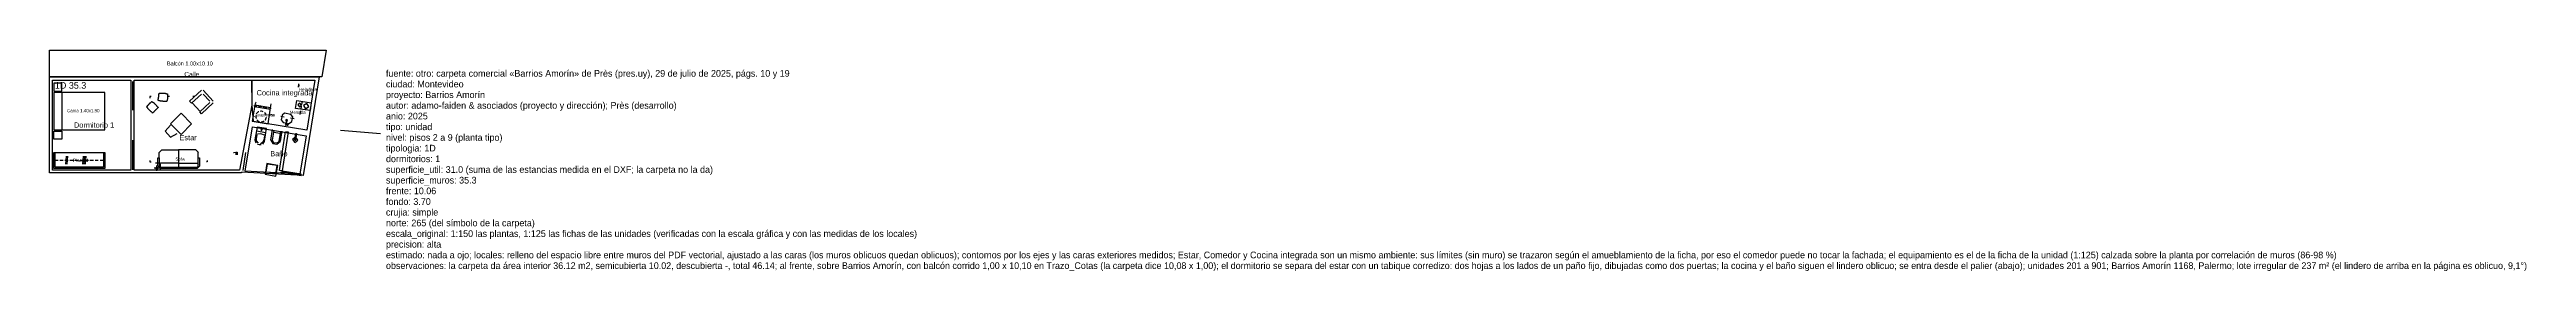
# Model space of a CAD drawing. Header units: metres. Extents: x 0 to 92.5, y -3.6 to 4.7.
import ezdxf

# ---------------------------------------------------------------- set-up
doc = ezdxf.new("R2010")
doc.units = ezdxf.units.M
for name, color, linetype in [('Trazo_Cotas', 9, 'Continuous'), ('Trazo_Datos', 7, 'Continuous'), ('Trazo_Entrada', 1, 'Continuous'), ('Trazo_Equipamiento', 8, 'Continuous'), ('Trazo_Estancias', 3, 'Continuous'), ('Trazo_Fachada', 30, 'Continuous'), ('Trazo_Medianeras', 8, 'Continuous'), ('Trazo_Norte', 1, 'Continuous'), ('Trazo_Puertas', 1, 'Continuous'), ('Trazo_Unidad', 7, 'Continuous'), ('Trazo_Ventanas', 5, 'Continuous')]:
    doc.layers.add(name, color=color, linetype=linetype)

msp = doc.modelspace()

# ---------------------------------------------------------------- linework, layer by layer
at = {"layer": 'Trazo_Cotas'}
msp.add_lwpolyline([(10.33, 4.7), (10.17, 3.7), (0, 3.7), (0, 4.7)], close=True, dxfattribs=at)
at = {"layer": 'Trazo_Entrada'}
msp.add_line((7.07, 0.1), (6.27, 0.1), dxfattribs=at)
at = {"layer": 'Trazo_Equipamiento', "color": 9}
for p, q in [((0.46, 3.11), (0.46, 1.71)), ((4.48, 2.96), (4.41, 2.96)), ((5.42, 2.96), (5.35, 2.96)), ((5.73, 3.19), (6.11, 2.78)), ((5.98, 2.79), (5.73, 3.05)), ((5.32, 2.72), (5.62, 2.4)), ((6.11, 2.72), (5.67, 2.31)), ((4.19, 0.96), (4.09, 0.86)), ((4.82, 0.96), (4.82, 0.38)), ((5.56, 0.86), (5.46, 0.96)), ((0.21, 0.58), (0.32, 0.58)), ((0.21, 0.58), (0.32, 0.58)), ((0.39, 0.58), (0.51, 0.58)), ((0.39, 0.58), (0.51, 0.58)), ((0.57, 0.58), (0.7, 0.58)), ((0.57, 0.58), (0.7, 0.58)), ((0.62, 0.73), (0.59, 0.43)), ((0.62, 0.73), (0.59, 0.43)), ((0.67, 0.73), (0.64, 0.43)), ((0.67, 0.73), (0.64, 0.43)), ((0.76, 0.58), (0.89, 0.58)), ((0.76, 0.58), (0.89, 0.58)), ((0.95, 0.58), (1.07, 0.58)), ((0.95, 0.58), (1.07, 0.58)), ((1.14, 0.58), (1.26, 0.58)), ((1.14, 0.58), (1.26, 0.58)), ((1.26, 0.73), (1.23, 0.43)), ((1.26, 0.73), (1.23, 0.43)), ((1.31, 0.73), (1.28, 0.43)), ((1.31, 0.73), (1.28, 0.43)), ((1.32, 0.58), (1.45, 0.58)), ((1.32, 0.58), (1.45, 0.58)), ((1.36, 0.73), (1.33, 0.43)), ((1.36, 0.73), (1.33, 0.43)), ((1.51, 0.58), (1.64, 0.58)), ((1.51, 0.58), (1.64, 0.58)), ((1.7, 0.58), (1.82, 0.58)), ((1.7, 0.58), (1.82, 0.58)), ((1.89, 0.58), (2.01, 0.58)), ((1.89, 0.58), (2.01, 0.58)), ((4.04, 0.36), (4.14, 0.26)), ((4.09, 0.66), (4.09, 0.86)), ((4.14, 0.46), (4.09, 0.41)), ((4.09, 0.36), (4.14, 0.31)), ((4.82, 0.46), (4.14, 0.46)), ((4.14, 0.31), (5.51, 0.31)), ((5.51, 0.26), (4.14, 0.26)), ((4.82, 0.46), (5.51, 0.46)), ((5.56, 0.41), (5.51, 0.46)), ((5.51, 0.26), (5.61, 0.36)), ((5.51, 0.31), (5.56, 0.36)), ((5.55, 0.66), (5.55, 0.86))]:
    msp.add_line(p, q, dxfattribs=at)
at = {"layer": 'Trazo_Equipamiento', "color": 8}
for p, q in [((9.3, 3.43), (9.28, 3.31)), ((9.29, 3.4), (9.28, 3.31)), ((9.42, 2.66), (9.44, 2.79)), ((7.74, 2.6), (7.63, 2.61)), ((7.65, 2.58), (8.25, 2.49)), ((7.92, 2.57), (7.8, 2.59)), ((8.11, 2.54), (7.98, 2.56)), ((8.28, 2.51), (8.17, 2.53)), ((8.24, 2.28), (8.39, 2.26)), ((8.25, 2.53), (8.28, 2.68)), ((8.63, 2.22), (8.76, 2.2)), ((8.68, 2.26), (8.65, 2.08)), ((8.65, 2.09), (8.72, 1.99)), ((8.77, 2.33), (8.68, 2.26)), ((8.72, 1.99), (8.96, 1.95)), ((9.01, 2.29), (8.77, 2.33)), ((8.85, 2.11), (8.82, 1.91)), ((8.84, 1.9), (8.87, 2.11)), ((8.96, 1.96), (9.05, 2.02)), ((9, 2.16), (9.13, 2.14)), ((9.08, 2.2), (9.01, 2.29)), ((9.05, 2.02), (9.08, 2.2)), ((9.36, 2.29), (9.38, 2.42)), ((9.4, 2.48), (9.41, 2.6)), ((7.67, 1.34), (7.7, 1.22)), ((7.74, 1.53), (7.71, 1.37)), ((7.71, 1.37), (7.71, 1.3)), ((7.71, 1.3), (7.79, 1.21)), ((7.73, 1.67), (8.08, 1.61)), ((7.89, 1.56), (7.76, 1.55)), ((7.76, 1.18), (7.83, 1.16)), ((7.83, 1.16), (7.9, 1.16)), ((7.88, 1.2), (7.98, 1.26)), ((8.02, 1.51), (7.89, 1.56)), ((7.96, 1.17), (8.03, 1.28)), ((7.98, 1.26), (8, 1.32)), ((8.02, 1.48), (8, 1.32)), ((8.26, 1.33), (8.33, 1.72)), ((8.26, 1.33), (8.34, 1.2)), ((8.37, 1.7), (8.31, 1.32)), ((8.31, 1.32), (8.36, 1.24)), ((8.34, 1.2), (8.49, 1.17)), ((8.36, 1.24), (8.49, 1.22)), ((8.59, 1.57), (8.38, 1.61)), ((8.49, 1.17), (8.61, 1.28)), ((8.49, 1.22), (8.57, 1.28)), ((8.57, 1.28), (8.63, 1.66)), ((3.86, 0.21), (3.99, 0.21)), ((4.1, 0.27), (3.9, 0.27)), ((4, 0.17), (4, 0.37)), ((6.97, 0.78), (6.97, 0.88)), ((8.63, 0.15), (8.67, 0.06))]:
    msp.add_line(p, q, dxfattribs=at)
at = {"layer": 'Trazo_Equipamiento', "color": 9}
for points in [[(0.46, 3.16), (0.46, 3.46), (0.16, 3.46), (0.16, 3.16)], [(0.16, 3.11), (0.16, 1.71), (2.06, 1.71), (2.06, 3.11)], [(4.24, 3.09), (4.25, 3.08), (4.32, 3.08), (4.33, 3.07), (4.36, 3.07), (4.37, 3.06), (4.4, 3.06), (4.41, 3.05), (4.41, 2.95), (4.4, 2.93), (4.4, 2.86), (4.39, 2.84), (4.39, 2.81), (4.38, 2.8), (4.38, 2.78), (4.37, 2.77), (4.24, 2.77), (4.23, 2.78), (4.2, 2.78), (4.19, 2.79), (4.14, 2.79), (4.13, 2.8), (4.09, 2.8), (4.08, 2.81), (4.05, 2.81), (4.06, 2.82), (4.06, 2.87), (4.07, 2.88), (4.07, 2.93), (4.08, 2.95), (4.08, 3.05), (4.09, 3.06), (4.09, 3.09)], [(3.85, 2.35), (3.84, 2.35), (3.81, 2.38), (3.8, 2.38), (3.78, 2.4), (3.78, 2.41), (3.77, 2.41), (3.67, 2.51), (3.67, 2.52), (3.64, 2.55), (3.64, 2.56), (3.63, 2.56), (3.63, 2.57), (3.64, 2.58), (3.64, 2.59), (3.67, 2.62), (3.67, 2.63), (3.68, 2.63), (3.7, 2.65), (3.7, 2.66), (3.72, 2.68), (3.73, 2.68), (3.73, 2.69), (3.76, 2.72), (3.77, 2.72), (3.78, 2.73), (3.78, 2.74), (3.79, 2.75), (3.8, 2.75), (3.82, 2.77), (3.83, 2.77), (3.85, 2.75), (3.86, 2.75), (3.88, 2.73), (3.89, 2.73), (3.89, 2.72), (3.91, 2.7), (3.92, 2.7), (3.93, 2.69), (3.93, 2.68), (3.99, 2.62), (3.99, 2.61), (4.02, 2.58), (4.03, 2.58), (4.03, 2.57), (4.05, 2.55), (4.05, 2.53), (4.04, 2.53), (3.97, 2.46), (3.96, 2.46), (3.96, 2.45), (3.93, 2.42), (3.92, 2.42), (3.92, 2.41), (3.89, 2.38), (3.89, 2.37), (3.88, 2.37), (3.85, 2.34)], [(4.91, 1.54), (5.3, 1.94), (4.91, 2.34), (4.51, 1.94)], [(0.46, 1.66), (0.46, 1.36), (0.16, 1.36), (0.16, 1.66)], [(0.16, 0.26), (0.16, 0.86), (2.06, 0.86), (2.06, 0.26)], [(0.21, 0.31), (0.21, 0.86), (2.01, 0.86), (2.01, 0.31)]]:
    msp.add_lwpolyline(points, close=True, dxfattribs=at)
for points in [[(3.8, 2.96), (3.75, 2.96), (3.75, 2.9)], [(5.67, 3.05), (5.3, 2.71), (5.23, 2.78), (5.67, 3.19)], [(4.51, 1.89), (4.32, 1.66), (4.51, 1.43), (4.77, 1.57)], [(5.67, 2.31), (5.61, 2.38), (5.98, 2.73)], [(4.19, 0.96), (4.82, 0.96), (4.82, 0.31)], [(5.46, 0.96), (4.82, 0.96), (4.82, 0.31)], [(3.75, 0.56), (3.75, 0.51), (3.79, 0.51)], [(4.04, 0.36), (4.04, 0.66), (4.09, 0.66), (4.09, 0.36)], [(5.55, 0.36), (5.55, 0.66), (5.6, 0.66), (5.6, 0.36)], [(5.89, 0.56), (5.89, 0.51), (5.86, 0.51)]]:
    msp.add_lwpolyline(points, dxfattribs=at)
at = {"layer": 'Trazo_Equipamiento', "color": 8}
for points in [[(9.18, 2.51), (9.23, 2.81), (9.77, 2.72), (9.73, 2.43)], [(7.66, 2.63), (7.57, 2.04), (8.16, 1.94), (8.25, 2.53)], [(8.81, 2.07), (8.85, 2.02), (8.89, 2.06), (8.86, 2.1)], [(8.82, 2.07), (8.85, 2.03), (8.88, 2.06), (8.86, 2.09)], [(8.9, 1.87), (8.87, 1.87), (8.88, 1.9), (8.89, 1.92), (8.91, 1.91)], [(9.41, 2.63), (9.35, 2.71), (9.27, 2.65), (9.33, 2.57)], [(9.68, 2.59), (9.6, 2.7), (9.48, 2.62), (9.56, 2.5)], [(7.92, 1.73), (7.89, 1.71), (7.91, 1.68), (7.94, 1.7)], [(8.58, 0.19), (8.81, 1.64), (8.91, 1.63), (8.68, 0.18)], [(4.05, 0.27), (4, 0.32), (3.95, 0.27), (4, 0.22)], [(8.45, -0.02), (8.52, 0.38), (8.11, 0.45), (8.05, 0.05)], [(8.68, 0.12), (9.39, 0), (9.4, 0.04), (8.69, 0.15)], [(8.69, 0.15), (9.4, 0.04), (9.4, 0.05), (8.69, 0.16)]]:
    msp.add_lwpolyline(points, close=True, dxfattribs=at)
for points in [[(9.31, 3.31), (9.32, 3.4), (9.29, 3.4)], [(7.71, 2.75), (7.7, 2.74), (7.68, 2.68), (7.66, 2.63)], [(7.7, 2.25), (7.7, 2.18), (7.71, 2.15), (7.71, 2.13)], [(7.81, 2.39), (7.79, 2.38), (7.72, 2.31)], [(7.74, 2.08), (7.75, 2.07), (7.78, 2.05), (7.8, 2.03), (7.83, 2.02), (7.84, 2.02)], [(7.98, 2.39), (7.95, 2.4), (7.91, 2.41), (7.88, 2.41), (7.87, 2.4)], [(7.9, 2.01), (7.93, 2.01), (7.99, 2.03), (8.01, 2.04)], [(8.09, 2.25), (8.07, 2.31), (8.03, 2.35)], [(8.05, 2.08), (8.06, 2.09), (8.08, 2.12), (8.1, 2.18), (8.1, 2.19)], [(8.82, 1.93), (8.8, 1.9), (8.82, 1.88), (8.85, 1.9), (8.84, 1.93)], [(8.82, 1.93), (8.81, 1.9), (8.82, 1.88), (8.85, 1.9), (8.84, 1.92)], [(8.03, 1.28), (8.08, 1.61), (8.1, 1.76), (7.75, 1.81), (7.73, 1.67), (7.67, 1.34)], [(8.67, 1.66), (8.64, 1.44), (8.61, 1.28)], [(9.18, 1.44), (9.07, 1.35), (9.16, 1.24), (9.27, 1.32), (9.2, 1.44)], [(9.17, 1.36), (9.15, 1.34), (9.17, 1.32), (9.19, 1.33), (9.18, 1.36)], [(9.16, 1.34), (9.2, 1.57), (9.22, 1.57), (9.18, 1.34)], [(4.14, 0.34), (4.14, 0.42), (4.12, 0.44), (4.12, 0.45), (4.11, 0.45), (4.1, 0.46), (3.96, 0.46)], [(4.05, 0.21), (4.14, 0.21), (4.14, 0.28)], [(6.87, 0.86), (6.88, 0.86), (6.95, 0.87), (7.01, 0.88)], [(6.97, 0.88), (7.01, 0.88), (7.01, 0.78)], [(8.28, 0.11), (8.45, 0.08), (8.5, 0.37), (8.12, 0.43), (8.08, 0.14), (8.25, 0.12)]]:
    msp.add_lwpolyline(points, dxfattribs=at)
at = {"layer": 'Trazo_Estancias', "color": 5}
msp.add_lwpolyline([(3.04, 3.57), (3.04, 0.2), (0.11, 0.2), (0.11, 3.57)], close=True, dxfattribs=at)
at = {"layer": 'Trazo_Estancias', "color": 2}
msp.add_lwpolyline([(7.55, 3.57), (7.55, 2.64), (7.09, 0.2), (3.16, 0.2), (3.16, 3.57)], close=True, dxfattribs=at)
at = {"layer": 'Trazo_Estancias', "color": 30}
msp.add_lwpolyline([(9.91, 3.57), (9.61, 1.7), (7.62, 2.02), (7.57, 2.64), (7.55, 3.57)], close=True, dxfattribs=at)
at = {"layer": 'Trazo_Estancias', "color": 4}
msp.add_lwpolyline([(9.58, 1.48), (9.35, 0.05), (7.3, 0.16), (7.58, 1.82)], close=True, dxfattribs=at)
at = {"layer": 'Trazo_Fachada'}
msp.add_line((10.06, 3.7), (0, 3.7), dxfattribs=at)
at = {"layer": 'Trazo_Medianeras'}
msp.add_line((10.06, 3.7), (9.47, 0), dxfattribs=at)
at = {"layer": 'Trazo_Norte'}
msp.add_line((10.86, 1.7), (12.35, 1.57), dxfattribs=at)
at = {"layer": 'Trazo_Puertas'}
for p, q in [((3.1, 3.52), (3.1, 2.45)), ((3.1, 1.32), (3.1, 0.21)), ((7.32, 0.86), (7.22, 0.19))]:
    msp.add_line(p, q, dxfattribs=at)
at = {"layer": 'Trazo_Unidad'}
msp.add_lwpolyline([(10.06, 3.7), (9.47, 0), (7.17, 0.12), (7.17, 0.1), (0, 0.1), (0, 3.7)], close=True, dxfattribs=at)
at = {"layer": 'Trazo_Ventanas'}
for p, q in [((3.01, 3.7), (0.68, 3.7)), ((6.16, 3.7), (3.83, 3.7)), ((9.31, 3.7), (6.98, 3.7))]:
    msp.add_line(p, q, dxfattribs=at)

# ---------------------------------------------------------------- texts
at = {"layer": 'Trazo_Cotas'}
msp.add_text('Balcón 1.00x10.10', height=0.15, dxfattribs=at).set_placement((4.38, 4.12))
at = {"layer": 'Trazo_Datos'}
for s, p in [('fuente: otro: carpeta comercial «Barrios Amorín» de Près (pres.uy), 29 de julio de 2025, págs. 10 y 19', (12.56, 3.7)), ('ciudad: Montevideo', (12.56, 3.3)), ('proyecto: Barrios Amorín', (12.56, 2.9)), ('tipo: unidad', (12.56, 1.7)), ('autor: adamo-faiden & asociados (proyecto y dirección); Près (desarrollo)', (12.56, 2.5)), ('anio: 2025', (12.56, 2.1)), ('tipologia: 1D', (12.56, 0.9)), ('nivel: pisos 2 a 9 (planta tipo)', (12.56, 1.3)), ('superficie_util: 31.0 (suma de las estancias medida en el DXF; la carpeta no la da)', (12.56, 0.1)), ('dormitorios: 1', (12.56, 0.5)), ('frente: 10.06', (12.56, -0.7)), ('fondo: 3.70', (12.56, -1.1)), ('superficie_muros: 35.3', (12.56, -0.3)), ('crujia: simple', (12.56, -1.5)), ('norte: 265 (del símbolo de la carpeta)', (12.56, -1.9)), ('escala_original: 1:150 las plantas, 1:125 las fichas de las unidades (verificadas con la escala gráfica y con las medidas de los locales)', (12.56, -2.3)), ('precision: alta', (12.56, -2.7)), ('estimado: nada a ojo; locales: relleno del espacio libre entre muros del PDF vectorial, ajustado a las caras (los muros oblicuos quedan oblicuos); contornos por los ejes y las caras exteriores medidos; Estar, Comedor y Cocina integrada son un mismo ambiente: sus límites (sin muro) se trazaron según el amueblamiento de la ficha, por eso el comedor puede no tocar la fachada; el equipamiento es el de la ficha de la unidad (1:125) calzada sobre la planta por correlación de muros (86-98 %)', (12.56, -3.1)), ('observaciones: la carpeta da área interior 36.12 m2, semicubierta 10.02, descubierta -, total 46.14; al frente, sobre Barrios Amorín, con balcón corrido 1,00 x 10,10 en Trazo_Cotas (la carpeta dice 10,08 x 1,00); el dormitorio se separa del estar con un tabique corredizo: dos hojas a los lados de un paño fijo, dibujadas como dos puertas; la cocina y el baño siguen el lindero oblicuo; se entra desde el palier (abajo); unidades 201 a 901; Barrios Amorín 1168, Palermo; lote irregular de 237 m² (el lindero de arriba en la página es oblicuo, 9,1°)', (12.56, -3.5))]:
    msp.add_text(s, height=0.25, dxfattribs=at).set_placement(p)
at = {"layer": 'Trazo_Equipamiento', "color": 8}
for s, p in [('Heladera', (9.31, 3.16)), ('Cama 1.40x1.90', (0.65, 2.37)), ('Lavarropas', (7.59, 2.21)), ('Mesada', (8.97, 2.31)), ('Placard', (0.88, 0.51)), ('Sofa', (4.7, 0.56))]:
    msp.add_text(s, height=0.12, dxfattribs=at).set_placement(p)
at = {"layer": 'Trazo_Estancias', "color": 30}
msp.add_text('Cocina integrada', height=0.2, dxfattribs=at).set_placement((7.73, 3))
at = {"layer": 'Trazo_Estancias', "color": 5}
msp.add_text('Dormitorio 1', height=0.2, dxfattribs=at).set_placement((0.91, 1.79))
at = {"layer": 'Trazo_Estancias', "color": 2}
msp.add_text('Estar', height=0.2, dxfattribs=at).set_placement((4.85, 1.32))
at = {"layer": 'Trazo_Estancias', "color": 4}
msp.add_text('Baño', height=0.2, dxfattribs=at).set_placement((8.24, 0.72))
at = {"layer": 'Trazo_Fachada'}
msp.add_text('Calle', height=0.18, dxfattribs=at).set_placement((5.03, 3.7))
at = {"layer": 'Trazo_Unidad'}
msp.add_text('1D 35.3', height=0.25, dxfattribs=at).set_placement((0.2, 3.25))

doc.saveas('drawing.dxf')
